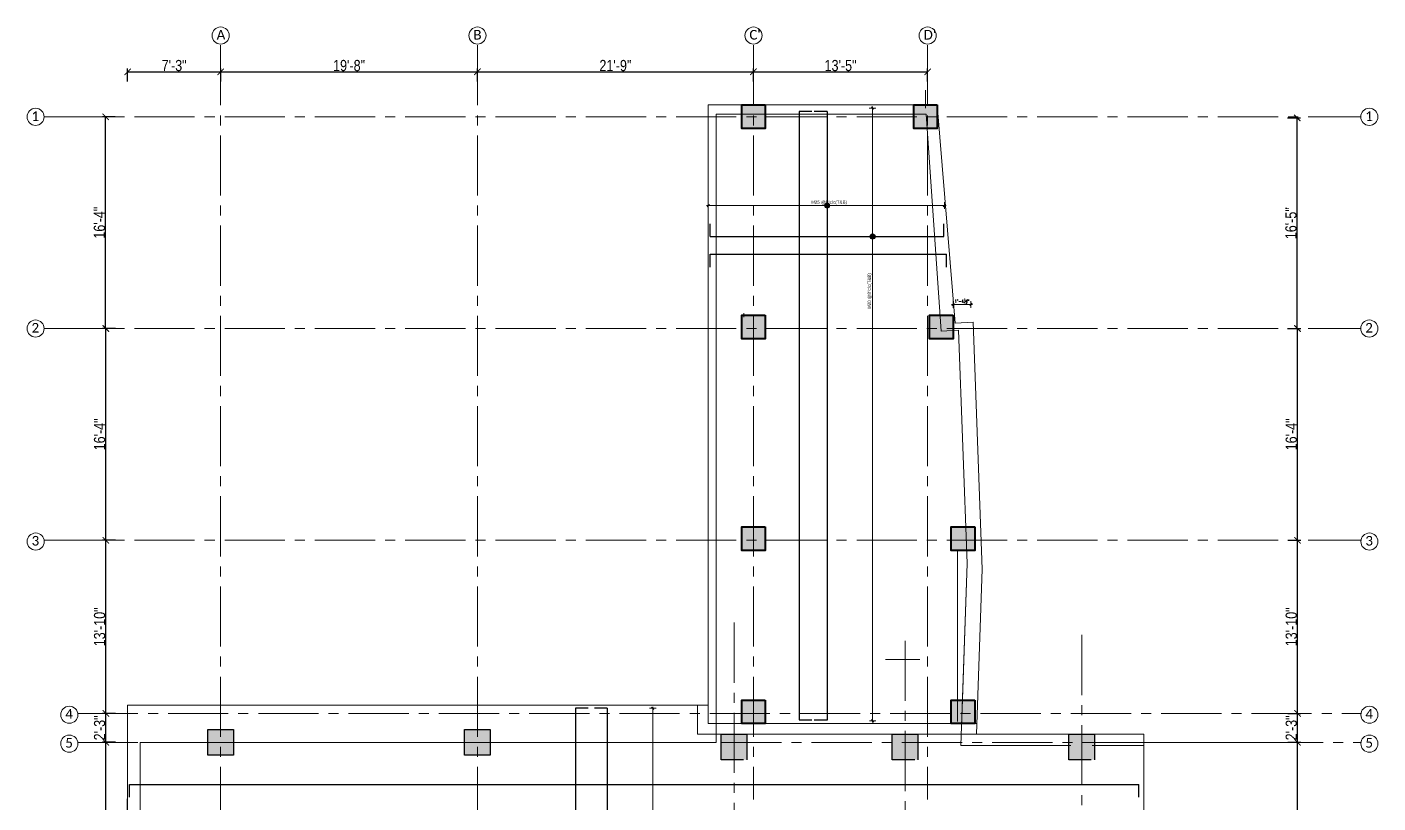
# Model space of a CAD drawing. Header units: inches. Extents: x 0 to 162649, y -36601 to -26324.
# Drawn here: x 138378 to 139641, y -30791 to -30065 of the extents above; entities that cross this region are included whole.
import ezdxf

# ---------------------------------------------------------------- set-up
doc = ezdxf.new("R2010")
doc.units = ezdxf.units.IN
doc.header["$MEASUREMENT"] = 0
doc.linetypes.add('CENTER2', pattern=[1.125, 0.75, -0.125, 0.125, -0.125])
doc.linetypes.add('DASHED', pattern=[0.75, 0.5, -0.25])
for name, color, linetype, lineweight in [('dimention', 1, 'Continuous', 13), ('hatch', 252, 'Continuous', 0), ('Line', 31, 'Continuous', 5), ('OL_AR_Center line', 253, 'CENTER2', 13), ('OL_AR_Hatch', 253, 'Continuous', 0), ('OL_AR_SYMBOL', 1, 'Continuous', 5), ('OL_AR_Text', 140, 'Continuous', 5), ('OL_AR_WALL', 255, 'Continuous', 40), ('Rein', 3, 'Continuous', 30)]:
    doc.layers.add(name, color=color, linetype=linetype, lineweight=lineweight)
doc.styles.add('1-16 Annotative Text', font='calibri.ttf', dxfattribs={"height": 0.0625})
doc.styles.add('Arial', font='arial.ttf', dxfattribs={"width": 0.8})
doc.styles.add('rmtext', font='romans.shx', dxfattribs={"width": 0.8})
doc.dimstyles.new('Copy of DIM 48', dxfattribs={"dimscale": 48, "dimtxt": 0.0625, "dimasz": 0.046875, "dimexe": 0.0625, "dimexo": 0.015625, "dimgap": 0.015625, "dimtad": 3, "dimdec": 1, "dimzin": 3, "dimdsep": 46, "dimlunit": 4, "dimtxsty": 'rmtext', "dimblk": 'OBLIQUE', "dimcen": 0.09375, "dimdle": 0.03125, "dimclrd": 1, "dimclre": 1, "dimclrt": 2, "dimadec": 0, "dimazin": 0, "dimtfac": 0.75, "dimtdec": 1, "dimtix": 1, "dimtmove": 0, "dimatfit": 3, "dimfxl": 0.0625, "dimfxlon": 1, "dimfrac": 1, "dimtolj": 1, "dimtzin": 0, "dimlwd": -1, "dimlwe": 5, "dimarcsym": 0})
doc.dimstyles.new('Dim_OLA', dxfattribs={"dimscale": 1.5, "dimtxt": 7, "dimasz": 4, "dimexe": 2, "dimexo": 0.5, "dimgap": 0.3, "dimtad": 1, "dimdec": 0, "dimzin": 0, "dimdsep": 46, "dimlunit": 3, "dimtxsty": 'Arial', "dimblk": 'ARCHTICK', "dimcen": 0.05, "dimadec": 0, "dimazin": 0, "dimtfac": 1, "dimtdec": 0, "dimtix": 1, "dimtmove": 2, "dimatfit": 3, "dimldrblk": 'DOT', "dimfxl": 6, "dimfxlon": 1, "dimtolj": 1, "dimtzin": 0, "dimarcsym": 0})

# ---------------------------------------------------------------- blocks, each defined once
blk = doc.blocks.new('_Oblique')
for p, q in [((-0.49, -0.49), (0.49, 0.49)), ((0, -1.37), (0, 1.38))]:
    blk.add_line(p, q)
blk = doc.blocks.new('*D935')
at = {"layer": 'Defpoints', "color": 0, "transparency": 16777216}
for p in [(139260.5, -30324.4), (139243.8, -30335.1), (139260.5, -30334.5)]:
    blk.add_point(p, dxfattribs=at)
at = {"layer": 'dimention', "color": 1, "transparency": 16777216}
blk.add_line((139242.3, -30324.4), (139262, -30324.4), dxfattribs=at)
at = {"layer": 'dimention', "color": 1, "lineweight": 5, "transparency": 16777216}
for p, q in [((139243.8, -30327.4), (139243.8, -30321.4)), ((139260.5, -30327.4), (139260.5, -30321.4))]:
    blk.add_line(p, q, dxfattribs=at)
at = {"layer": 'dimention', "color": 1, "transparency": 16777216, "xscale": 2.25, "yscale": 2.25, "zscale": 2.25, "rotation": 180}
blk.add_blockref('_Oblique', (139243.8, -30324.4), dxfattribs=at)
at = {"layer": 'dimention', "color": 1, "transparency": 16777216, "xscale": 2.25, "yscale": 2.25, "zscale": 2.25}
blk.add_blockref('_Oblique', (139260.5, -30324.4), dxfattribs=at)
at = {"layer": 'dimention', "color": 2, "transparency": 16777216, "insert": (139252.2, -30321.4), "char_height": 3, "attachment_point": 5, "style": 'rmtext'}
blk.add_mtext('\\A1;1\'-4{\\H0.750000x;\\S1#2;}"', dxfattribs=at)
blk = doc.blocks.new('*D937')
at = {"layer": 'Defpoints', "color": 0, "transparency": 16777216}
for p in [(138963.2, -30702.1), (138963.2, -30702.1), (138962, -31384.4)]:
    blk.add_point(p, dxfattribs=at)
at = {"layer": 'dimention', "color": 1, "lineweight": 5, "transparency": 16777216}
for p, q in [((138963.2, -30702.1), (138960.2, -30702.1)), ((138962.7, -31384.4), (138966.2, -31384.4))]:
    blk.add_line(p, q, dxfattribs=at)
at = {"layer": 'dimention', "color": 1, "transparency": 16777216}
blk.add_line((138963.2, -31385.9), (138963.2, -30700.6), dxfattribs=at)
at = {"layer": 'dimention', "color": 1, "transparency": 16777216, "xscale": 2.25, "yscale": 2.25, "zscale": 2.25}
for p, rotation in [((138963.2, -30702.1), 90), ((138963.2, -31384.4), 270)]:
    blk.add_blockref('_Oblique', p, dxfattribs=dict(at, rotation=rotation))
at = {"layer": 'dimention', "color": 2, "transparency": 16777216, "insert": (138960.5, -30853.1), "char_height": 3, "attachment_point": 5, "rotation": 90, "style": 'rmtext'}
blk.add_mtext('\\A1;{\\Fgothici|c0;M\\fArial|b0|i0|c0|p34;\\W1;25 @8"c/c(T&B)}', dxfattribs=at)
blk = doc.blocks.new('*D938')
at = {"layer": 'Defpoints', "color": 0, "transparency": 16777216}
for p in [(139235.8, -30221.4), (139015, -30231.9), (139235.8, -30231.9)]:
    blk.add_point(p, dxfattribs=at)
at = {"layer": 'dimention', "color": 1, "transparency": 16777216}
blk.add_line((139013.5, -30231.9), (139237.3, -30231.9), dxfattribs=at)
at = {"layer": 'dimention', "color": 1, "lineweight": 5, "transparency": 16777216}
for p, q in [((139015, -30231.9), (139015, -30228.9)), ((139235.8, -30228.9), (139235.8, -30234.9))]:
    blk.add_line(p, q, dxfattribs=at)
at = {"layer": 'dimention', "color": 1, "transparency": 16777216, "xscale": 2.25, "yscale": 2.25, "zscale": 2.25, "rotation": 180}
blk.add_blockref('_Oblique', (139015, -30231.9), dxfattribs=at)
at = {"layer": 'dimention', "color": 1, "transparency": 16777216, "xscale": 2.25, "yscale": 2.25, "zscale": 2.25}
blk.add_blockref('_Oblique', (139235.8, -30231.9), dxfattribs=at)
at = {"layer": 'dimention', "color": 2, "transparency": 16777216, "insert": (139128, -30229.2), "char_height": 3, "attachment_point": 5, "style": 'rmtext'}
blk.add_mtext('\\A1;{\\Fgothici|c0;M\\fArial|b0|i0|c0|p34;\\W1;25 @8"c/c(T&B)}', dxfattribs=at)
blk = doc.blocks.new('*D939')
at = {"layer": 'Defpoints', "color": 0, "transparency": 16777216}
for p in [(139168.7, -30140.7), (139168.7, -30140.7), (139168.7, -30713.8)]:
    blk.add_point(p, dxfattribs=at)
at = {"layer": 'dimention', "color": 1, "lineweight": 5, "transparency": 16777216}
for p, q in [((139168.7, -30140.7), (139165.7, -30140.7)), ((139168.7, -30713.8), (139165.7, -30713.8))]:
    blk.add_line(p, q, dxfattribs=at)
at = {"layer": 'dimention', "color": 1, "transparency": 16777216}
blk.add_line((139168.7, -30715.3), (139168.7, -30139.2), dxfattribs=at)
at = {"layer": 'dimention', "color": 1, "transparency": 16777216, "xscale": 2.25, "yscale": 2.25, "zscale": 2.25}
for p, rotation in [((139168.7, -30140.7), 90), ((139168.7, -30713.8), 270)]:
    blk.add_blockref('_Oblique', p, dxfattribs=dict(at, rotation=rotation))
at = {"layer": 'dimention', "color": 2, "transparency": 16777216, "insert": (139166, -30311.8), "char_height": 3, "attachment_point": 5, "rotation": 90, "style": 'rmtext'}
blk.add_mtext('\\A1;{\\Fgothici|c0;M\\fArial|b0|i0|c0|p34;\\W1;20 @8"c/c(T&B)}', dxfattribs=at)
blk = doc.blocks.new('_ArchTick')
at = {"color": 0, "linetype": 'ByBlock', "const_width": 0.15}
blk.add_lwpolyline([(-0.5, -0.5), (0.5, 0.5)], dxfattribs=at)
blk = doc.blocks.new('*D948')
at = {"layer": 'Defpoints', "color": 0, "transparency": 16777216}
for p in [(138559.4, -30106.8), (138472.4, -30699.2), (138559.4, -30721.9)]:
    blk.add_point(p, dxfattribs=at)
at = {"layer": 'OL_AR_Text', "color": 0, "lineweight": -2, "transparency": 16777216}
for p, q in [((138472.4, -30115.8), (138472.4, -30103.8)), ((138472.4, -30106.8), (138559.4, -30106.8)), ((138559.4, -30115.8), (138559.4, -30103.8))]:
    blk.add_line(p, q, dxfattribs=at)
at = {"layer": 'OL_AR_Text', "color": 0, "lineweight": -2, "transparency": 16777216, "xscale": 6, "yscale": 6, "zscale": 6, "rotation": 180}
blk.add_blockref('_ArchTick', (138472.4, -30106.8), dxfattribs=at)
at = {"layer": 'OL_AR_Text', "color": 0, "lineweight": -2, "transparency": 16777216, "xscale": 6, "yscale": 6, "zscale": 6}
blk.add_blockref('_ArchTick', (138559.4, -30106.8), dxfattribs=at)
at = {"layer": 'OL_AR_Text', "color": 0, "transparency": 16777216, "insert": (138515.9, -30101), "char_height": 10.5, "attachment_point": 5, "style": 'Arial'}
blk.add_mtext('\\A1;7\'-3"', dxfattribs=at)
blk = doc.blocks.new('_Dot')
at = {"color": 0, "linetype": 'ByBlock', "lineweight": -2}
blk.add_line((-0.5, 0), (-1, 0), dxfattribs=at)
at = {"color": 0, "linetype": 'ByBlock', "const_width": 0.5}
blk.add_lwpolyline([(-0.25, 0, 1), (0.25, 0, 1)], format="xyb", close=True, dxfattribs=at)
blk = doc.blocks.new('*D949')
at = {"layer": 'Defpoints', "color": 0, "transparency": 16777216}
for p in [(138799.4, -30106.8), (138559.4, -30721.9), (138799.4, -30723.9)]:
    blk.add_point(p, dxfattribs=at)
at = {"layer": 'OL_AR_Text', "color": 0, "lineweight": -2, "transparency": 16777216}
for p, q in [((138559.4, -30115.8), (138559.4, -30103.8)), ((138559.4, -30106.8), (138799.4, -30106.8)), ((138799.4, -30115.8), (138799.4, -30103.8))]:
    blk.add_line(p, q, dxfattribs=at)
at = {"layer": 'OL_AR_Text', "color": 0, "lineweight": -2, "transparency": 16777216, "xscale": 6, "yscale": 6, "zscale": 6, "rotation": 180}
blk.add_blockref('_ArchTick', (138559.4, -30106.8), dxfattribs=at)
at = {"layer": 'OL_AR_Text', "color": 0, "lineweight": -2, "transparency": 16777216, "xscale": 6, "yscale": 6, "zscale": 6}
blk.add_blockref('_ArchTick', (138799.4, -30106.8), dxfattribs=at)
at = {"layer": 'OL_AR_Text', "color": 0, "transparency": 16777216, "insert": (138679.4, -30101), "char_height": 10.5, "attachment_point": 5, "style": 'Arial'}
blk.add_mtext('\\A1;19\'-8"', dxfattribs=at)
blk = doc.blocks.new('*D955')
at = {"layer": 'Defpoints', "color": 0, "transparency": 16777216}
for p in [(138452.1, -30733.9), (138472.3, -30733.9), (138472.1, -30894.9)]:
    blk.add_point(p, dxfattribs=at)
at = {"layer": 'OL_AR_Text', "color": 0, "lineweight": -2, "transparency": 16777216}
for p, q in [((138461.1, -30733.9), (138449.1, -30733.9)), ((138452.1, -30894.9), (138452.1, -30733.9)), ((138461.1, -30894.9), (138449.1, -30894.9))]:
    blk.add_line(p, q, dxfattribs=at)
at = {"layer": 'OL_AR_Text', "color": 0, "lineweight": -2, "transparency": 16777216, "xscale": 6, "yscale": 6, "zscale": 6}
for p, rotation in [((138452.1, -30733.9), 90), ((138452.1, -30894.9), 270)]:
    blk.add_blockref('_ArchTick', p, dxfattribs=dict(at, rotation=rotation))
at = {"layer": 'OL_AR_Text', "color": 0, "transparency": 16777216, "insert": (138446.3, -30814.4), "char_height": 10.5, "attachment_point": 5, "rotation": 90, "style": 'Arial'}
blk.add_mtext('\\A1;13\'-1"', dxfattribs=at)
blk = doc.blocks.new('*D956')
at = {"layer": 'Defpoints', "color": 0, "transparency": 16777216}
for p in [(138452.1, -30706.9), (138472.4, -30706.9), (138547.4, -30733.9)]:
    blk.add_point(p, dxfattribs=at)
at = {"layer": 'OL_AR_Text', "color": 0, "lineweight": -2, "transparency": 16777216}
for p, q in [((138461.1, -30706.9), (138449.1, -30706.9)), ((138452.1, -30733.9), (138452.1, -30706.9)), ((138461.1, -30733.9), (138449.1, -30733.9))]:
    blk.add_line(p, q, dxfattribs=at)
at = {"layer": 'OL_AR_Text', "color": 0, "lineweight": -2, "transparency": 16777216, "xscale": 6, "yscale": 6, "zscale": 6}
for p, rotation in [((138452.1, -30706.9), 90), ((138452.1, -30733.9), 270)]:
    blk.add_blockref('_ArchTick', p, dxfattribs=dict(at, rotation=rotation))
at = {"layer": 'OL_AR_Text', "color": 0, "transparency": 16777216, "insert": (138446.3, -30720.4), "char_height": 10.5, "attachment_point": 5, "rotation": 90, "style": 'Arial'}
blk.add_mtext('\\A1;2\'-3"', dxfattribs=at)
blk = doc.blocks.new('*D957')
at = {"layer": 'Defpoints', "color": 0, "transparency": 16777216}
for p in [(138452.1, -30544.9), (139046.3, -30544.9), (138472.4, -30706.9)]:
    blk.add_point(p, dxfattribs=at)
at = {"layer": 'OL_AR_Text', "color": 0, "lineweight": -2, "transparency": 16777216}
for p, q in [((138461.1, -30544.9), (138449.1, -30544.9)), ((138452.1, -30706.9), (138452.1, -30544.9)), ((138461.1, -30706.9), (138449.1, -30706.9))]:
    blk.add_line(p, q, dxfattribs=at)
at = {"layer": 'OL_AR_Text', "color": 0, "lineweight": -2, "transparency": 16777216, "xscale": 6, "yscale": 6, "zscale": 6}
for p, rotation in [((138452.1, -30544.9), 90), ((138452.1, -30706.9), 270)]:
    blk.add_blockref('_ArchTick', p, dxfattribs=dict(at, rotation=rotation))
at = {"layer": 'OL_AR_Text', "color": 0, "transparency": 16777216, "insert": (138446.3, -30625.9), "char_height": 10.5, "attachment_point": 5, "rotation": 90, "style": 'Arial'}
blk.add_mtext('\\A1;13\'-10"', dxfattribs=at)
blk = doc.blocks.new('*D958')
at = {"layer": 'Defpoints', "color": 0, "transparency": 16777216}
for p in [(138452.1, -30346.9), (139046.1, -30346.9), (139046.3, -30544.9)]:
    blk.add_point(p, dxfattribs=at)
at = {"layer": 'OL_AR_Text', "color": 0, "lineweight": -2, "transparency": 16777216}
for p, q in [((138461.1, -30346.9), (138449.1, -30346.9)), ((138452.1, -30544.9), (138452.1, -30346.9)), ((138461.1, -30544.9), (138449.1, -30544.9))]:
    blk.add_line(p, q, dxfattribs=at)
at = {"layer": 'OL_AR_Text', "color": 0, "lineweight": -2, "transparency": 16777216, "xscale": 6, "yscale": 6, "zscale": 6}
for p, rotation in [((138452.1, -30346.9), 90), ((138452.1, -30544.9), 270)]:
    blk.add_blockref('_ArchTick', p, dxfattribs=dict(at, rotation=rotation))
at = {"layer": 'OL_AR_Text', "color": 0, "transparency": 16777216, "insert": (138446.3, -30445.9), "char_height": 10.5, "attachment_point": 5, "rotation": 90, "style": 'Arial'}
blk.add_mtext('\\A1;16\'-4"', dxfattribs=at)
blk = doc.blocks.new('*D940')
at = {"layer": 'Defpoints', "color": 0, "transparency": 16777216}
for p in [(138451.9, -30148.9), (139046.1, -30148.9), (139046.1, -30346.9)]:
    blk.add_point(p, dxfattribs=at)
at = {"layer": 'OL_AR_Text', "color": 0, "lineweight": -2, "transparency": 16777216}
for p, q in [((138460.9, -30148.9), (138448.9, -30148.9)), ((138451.9, -30346.9), (138451.9, -30148.9)), ((138460.9, -30346.9), (138448.9, -30346.9))]:
    blk.add_line(p, q, dxfattribs=at)
at = {"layer": 'OL_AR_Text', "color": 0, "lineweight": -2, "transparency": 16777216, "xscale": 6, "yscale": 6, "zscale": 6}
for p, rotation in [((138451.9, -30148.9), 90), ((138451.9, -30346.9), 270)]:
    blk.add_blockref('_ArchTick', p, dxfattribs=dict(at, rotation=rotation))
at = {"layer": 'OL_AR_Text', "color": 0, "transparency": 16777216, "insert": (138446.1, -30247.9), "char_height": 10.5, "attachment_point": 5, "rotation": 90, "style": 'Arial'}
blk.add_mtext('\\A1;16\'-4"', dxfattribs=at)
blk = doc.blocks.new('*D961')
at = {"layer": 'Defpoints', "color": 0, "transparency": 16777216}
for p in [(139266.4, -30706.9), (139565.8, -30706.9), (139374, -30733.9)]:
    blk.add_point(p, dxfattribs=at)
at = {"layer": 'OL_AR_Text', "color": 0, "lineweight": -2, "transparency": 16777216}
for p, q in [((139556.8, -30706.9), (139568.8, -30706.9)), ((139565.8, -30733.9), (139565.8, -30706.9)), ((139556.8, -30733.9), (139568.8, -30733.9))]:
    blk.add_line(p, q, dxfattribs=at)
at = {"layer": 'OL_AR_Text', "color": 0, "lineweight": -2, "transparency": 16777216, "xscale": 6, "yscale": 6, "zscale": 6}
for p, rotation in [((139565.8, -30706.9), 90), ((139565.8, -30733.9), 270)]:
    blk.add_blockref('_ArchTick', p, dxfattribs=dict(at, rotation=rotation))
at = {"layer": 'OL_AR_Text', "color": 0, "transparency": 16777216, "insert": (139560, -30720.4), "char_height": 10.5, "width": 22.473, "attachment_point": 5, "rotation": 90, "style": 'Arial'}
blk.add_mtext('\\A1;2\'-3"', dxfattribs=at)
blk = doc.blocks.new('*D962')
at = {"layer": 'Defpoints', "color": 0, "transparency": 16777216}
for p in [(139264.1, -30544.9), (139565.8, -30544.9), (139266.4, -30706.9)]:
    blk.add_point(p, dxfattribs=at)
at = {"layer": 'OL_AR_Text', "color": 0, "lineweight": -2, "transparency": 16777216}
for p, q in [((139556.8, -30544.9), (139568.8, -30544.9)), ((139565.8, -30706.9), (139565.8, -30544.9)), ((139556.8, -30706.9), (139568.8, -30706.9))]:
    blk.add_line(p, q, dxfattribs=at)
at = {"layer": 'OL_AR_Text', "color": 0, "lineweight": -2, "transparency": 16777216, "xscale": 6, "yscale": 6, "zscale": 6}
for p, rotation in [((139565.8, -30544.9), 90), ((139565.8, -30706.9), 270)]:
    blk.add_blockref('_ArchTick', p, dxfattribs=dict(at, rotation=rotation))
at = {"layer": 'OL_AR_Text', "color": 0, "transparency": 16777216, "insert": (139560, -30625.9), "char_height": 10.5, "attachment_point": 5, "rotation": 90, "style": 'Arial'}
blk.add_mtext('\\A1;13\'-10"', dxfattribs=at)
blk = doc.blocks.new('*D963')
at = {"layer": 'Defpoints', "color": 0, "transparency": 16777216}
for p in [(139243.6, -30346.9), (139565.8, -30346.9), (139264.1, -30544.9)]:
    blk.add_point(p, dxfattribs=at)
at = {"layer": 'OL_AR_Text', "color": 0, "lineweight": -2, "transparency": 16777216}
for p, q in [((139556.8, -30346.9), (139568.8, -30346.9)), ((139565.8, -30544.9), (139565.8, -30346.9)), ((139556.8, -30544.9), (139568.8, -30544.9))]:
    blk.add_line(p, q, dxfattribs=at)
at = {"layer": 'OL_AR_Text', "color": 0, "lineweight": -2, "transparency": 16777216, "xscale": 6, "yscale": 6, "zscale": 6}
for p, rotation in [((139565.8, -30346.9), 90), ((139565.8, -30544.9), 270)]:
    blk.add_blockref('_ArchTick', p, dxfattribs=dict(at, rotation=rotation))
at = {"layer": 'OL_AR_Text', "color": 0, "transparency": 16777216, "insert": (139560, -30445.9), "char_height": 10.5, "attachment_point": 5, "rotation": 90, "style": 'Arial'}
blk.add_mtext('\\A1;16\'-4"', dxfattribs=at)
blk = doc.blocks.new('*D941')
at = {"layer": 'Defpoints', "color": 0, "transparency": 16777216}
for p in [(139230, -30149.9), (139565.5, -30149.9), (139243.6, -30346.9)]:
    blk.add_point(p, dxfattribs=at)
at = {"layer": 'OL_AR_Text', "color": 0, "lineweight": -2, "transparency": 16777216}
for p, q in [((139556.5, -30149.9), (139568.5, -30149.9)), ((139565.5, -30346.9), (139565.5, -30149.9)), ((139556.5, -30346.9), (139568.5, -30346.9))]:
    blk.add_line(p, q, dxfattribs=at)
at = {"layer": 'OL_AR_Text', "color": 0, "lineweight": -2, "transparency": 16777216, "xscale": 6, "yscale": 6, "zscale": 6}
for p, rotation in [((139565.5, -30149.9), 90), ((139565.5, -30346.9), 270)]:
    blk.add_blockref('_ArchTick', p, dxfattribs=dict(at, rotation=rotation))
at = {"layer": 'OL_AR_Text', "color": 0, "transparency": 16777216, "insert": (139559.7, -30248.4), "char_height": 10.5, "attachment_point": 5, "rotation": 90, "style": 'Arial'}
blk.add_mtext('\\A1;16\'-5"', dxfattribs=at)
blk = doc.blocks.new('*D1317')
at = {"layer": 'Defpoints', "color": 0, "transparency": 16777216}
for p in [(139057.3, -30106.8), (139057.3, -30137.7), (138799.4, -30723.9)]:
    blk.add_point(p, dxfattribs=at)
at = {"layer": 'OL_AR_Text', "color": 0, "lineweight": -2, "transparency": 16777216}
for p, q in [((138799.4, -30115.8), (138799.4, -30103.8)), ((138799.4, -30106.8), (139057.3, -30106.8)), ((139057.3, -30115.8), (139057.3, -30103.8))]:
    blk.add_line(p, q, dxfattribs=at)
at = {"layer": 'OL_AR_Text', "color": 0, "lineweight": -2, "transparency": 16777216, "xscale": 6, "yscale": 6, "zscale": 6, "rotation": 180}
blk.add_blockref('_ArchTick', (138799.4, -30106.8), dxfattribs=at)
at = {"layer": 'OL_AR_Text', "color": 0, "lineweight": -2, "transparency": 16777216, "xscale": 6, "yscale": 6, "zscale": 6}
blk.add_blockref('_ArchTick', (139057.3, -30106.8), dxfattribs=at)
at = {"layer": 'OL_AR_Text', "color": 0, "transparency": 16777216, "insert": (138928.3, -30101), "char_height": 10.5, "attachment_point": 5, "style": 'Arial'}
blk.add_mtext('\\A1;21\'-9"', dxfattribs=at)
blk = doc.blocks.new('*D1318')
at = {"layer": 'Defpoints', "color": 0, "transparency": 16777216}
for p in [(139220.1, -30106.8), (139057.3, -30137.7), (139220.1, -30137.7)]:
    blk.add_point(p, dxfattribs=at)
at = {"layer": 'OL_AR_Text', "color": 0, "lineweight": -2, "transparency": 16777216}
for p, q in [((139057.3, -30115.8), (139057.3, -30103.8)), ((139057.3, -30106.8), (139220.1, -30106.8)), ((139220.1, -30115.8), (139220.1, -30103.8))]:
    blk.add_line(p, q, dxfattribs=at)
at = {"layer": 'OL_AR_Text', "color": 0, "lineweight": -2, "transparency": 16777216, "xscale": 6, "yscale": 6, "zscale": 6, "rotation": 180}
blk.add_blockref('_ArchTick', (139057.3, -30106.8), dxfattribs=at)
at = {"layer": 'OL_AR_Text', "color": 0, "lineweight": -2, "transparency": 16777216, "xscale": 6, "yscale": 6, "zscale": 6}
blk.add_blockref('_ArchTick', (139220.1, -30106.8), dxfattribs=at)
at = {"layer": 'OL_AR_Text', "color": 0, "transparency": 16777216, "insert": (139138.7, -30101), "char_height": 10.5, "attachment_point": 5, "style": 'Arial'}
blk.add_mtext('\\A1;13\'-5"', dxfattribs=at)
blk = doc.blocks.new('*D1320')
at = {"layer": 'Defpoints', "color": 0, "transparency": 16777216}
for p in [(139376, -30733.9), (139565.8, -30733.9), (139374, -30894.9)]:
    blk.add_point(p, dxfattribs=at)
at = {"layer": 'OL_AR_Text', "color": 0, "lineweight": -2, "transparency": 16777216}
for p, q in [((139556.8, -30733.9), (139568.8, -30733.9)), ((139565.8, -30894.9), (139565.8, -30733.9)), ((139556.8, -30894.9), (139568.8, -30894.9))]:
    blk.add_line(p, q, dxfattribs=at)
at = {"layer": 'OL_AR_Text', "color": 0, "lineweight": -2, "transparency": 16777216, "xscale": 6, "yscale": 6, "zscale": 6}
for p, rotation in [((139565.8, -30733.9), 90), ((139565.8, -30894.9), 270)]:
    blk.add_blockref('_ArchTick', p, dxfattribs=dict(at, rotation=rotation))
at = {"layer": 'OL_AR_Text', "color": 0, "transparency": 16777216, "insert": (139560, -30814.4), "char_height": 10.5, "attachment_point": 5, "rotation": 90, "style": 'Arial'}
blk.add_mtext('\\A1;13\'-3"', dxfattribs=at)

msp = doc.modelspace()

# ---------------------------------------------------------------- hatches: boundary and pattern name
at = {"layer": 'dimention'}
h = msp.add_hatch(color=256, dxfattribs=at)
h.dxf.hatch_style = 1
h.paths.add_polyline_path([(139126.19, -30229.48, 0.4142136), (139123.78, -30231.89, 0.4142136), (139126.19, -30234.31)])
h.paths.add_polyline_path([(139128.61, -30231.89, 0.4142136), (139126.19, -30229.48), (139126.19, -30234.31, 0.4142136)])
h = msp.add_hatch(color=256, dxfattribs=at)
h.dxf.hatch_style = 1
h.paths.add_polyline_path([(139168.69, -30258.49, 0.4142136), (139166.28, -30260.9, 0.4142136), (139168.69, -30263.32)])
h.paths.add_polyline_path([(139171.11, -30260.9, 0.4142136), (139168.69, -30258.49), (139168.69, -30263.32, 0.4142136)])
at = {"layer": 'hatch'}
h = msp.add_hatch(color=256, dxfattribs=at)
h.dxf.hatch_style = 1
h.paths.add_polyline_path([(138571.36, -30721.92), (138571.36, -30745.92), (138547.36, -30745.92), (138547.36, -30721.92)])
h = msp.add_hatch(color=256, dxfattribs=at)
h.dxf.hatch_style = 1
h.paths.add_polyline_path([(138811.36, -30721.92), (138811.36, -30745.92), (138787.36, -30745.92), (138787.36, -30721.92)])
h = msp.add_hatch(color=256, dxfattribs=at)
h.dxf.hatch_style = 1
h.paths.add_polyline_path([(139051.14, -30726.23), (139051.14, -30750.23), (139027.14, -30750.23), (139027.14, -30726.23)])
h = msp.add_hatch(color=256, dxfattribs=at)
h.dxf.hatch_style = 1
h.paths.add_polyline_path([(139211.01, -30726.23), (139211.01, -30750.23), (139187.01, -30750.23), (139187.01, -30726.23)])
h = msp.add_hatch(color=256, dxfattribs=at)
h.dxf.hatch_style = 1
h.paths.add_polyline_path([(139375.99, -30726.23), (139375.99, -30750.23), (139351.99, -30750.23), (139351.99, -30726.23)])
at = {"layer": 'OL_AR_Text'}
h = msp.add_hatch(color=256, dxfattribs=at)
h.dxf.hatch_style = 1
h.paths.add_polyline_path([(139068.05, -30137.73), (139068.05, -30159.73), (139046.05, -30159.73), (139046.05, -30137.73)])
h = msp.add_hatch(color=256, dxfattribs=at)
h.dxf.hatch_style = 1
h.paths.add_polyline_path([(139228.86, -30137.73), (139228.86, -30159.73), (139206.86, -30159.73), (139206.86, -30137.73)])
h = msp.add_hatch(color=256, dxfattribs=at)
h.dxf.hatch_style = 1
h.paths.add_polyline_path([(139068.31, -30334.42), (139068.31, -30356.42), (139046.31, -30356.42), (139046.31, -30334.42)])
h = msp.add_hatch(color=256, dxfattribs=at)
h.dxf.hatch_style = 1
h.paths.add_polyline_path([(139243.84, -30334.42), (139243.84, -30356.42), (139221.84, -30356.42), (139221.84, -30334.42)])
h = msp.add_hatch(color=256, dxfattribs=at)
h.dxf.hatch_style = 1
h.paths.add_polyline_path([(139243.84, -30334.42), (139243.84, -30356.42), (139221.84, -30356.42), (139221.84, -30334.42)])
h = msp.add_hatch(color=256, dxfattribs=at)
h.dxf.hatch_style = 1
h.paths.add_polyline_path([(139068.31, -30532.42), (139068.31, -30554.42), (139046.31, -30554.42), (139046.31, -30532.42)])
h = msp.add_hatch(color=256, dxfattribs=at)
h.dxf.hatch_style = 1
h.paths.add_polyline_path([(139264.08, -30532.42), (139264.08, -30554.42), (139242.08, -30554.42), (139242.08, -30532.42)])
h = msp.add_hatch(color=256, dxfattribs=at)
h.dxf.hatch_style = 1
h.paths.add_polyline_path([(139068.31, -30694.42), (139068.31, -30716.42), (139046.31, -30716.42), (139046.31, -30694.42)])
h = msp.add_hatch(color=256, dxfattribs=at)
h.dxf.hatch_style = 1
h.paths.add_polyline_path([(139264.08, -30694.42), (139264.08, -30716.42), (139242.08, -30716.42), (139242.08, -30694.42)])

# ---------------------------------------------------------------- linework, layer by layer
for points in [[(138571.36, -30721.92), (138571.36, -30745.92), (138547.36, -30745.92), (138547.36, -30721.92), (138571.36, -30721.92)], [(138811.36, -30721.92), (138811.36, -30745.92), (138787.36, -30745.92), (138787.36, -30721.92), (138811.36, -30721.92)], [(139048.14, -30750.23), (139027.14, -30750.23), (139027.14, -30726.23), (139051.14, -30726.23)], [(139051.14, -30726.23), (139051.14, -30750.23)], [(139208.01, -30750.23), (139187.01, -30750.23), (139187.01, -30726.23), (139211.01, -30726.23)], [(139211.01, -30726.23), (139211.01, -30750.23)], [(139372.99, -30750.23), (139351.99, -30750.23), (139351.99, -30726.23), (139375.99, -30726.23)], [(139375.99, -30726.23), (139375.99, -30750.23)]]:
    msp.add_lwpolyline(points)
at = {"layer": 'dimention'}
for p, q in [((139005.05, -30726.23), (139005.05, -30699.24)), ((139015.05, -30716.42), (139015.05, -30699.24)), ((139266.25, -30716.42), (139015.05, -30716.42)), ((139027.28, -30726.23), (139005.05, -30726.23)), ((139027.14, -30726.23), (139265.76, -30726.23))]:
    msp.add_line(p, q, dxfattribs=at)
for centre, radius in [((138559.36, -30072.89), 8), ((138799.36, -30072.89), 8), ((139057.31, -30072.89), 8), ((139220.12, -30072.89), 8), ((138386.41, -30148.92), 8), ((139632.88, -30148.92), 8), ((139126.19, -30231.89), 2.41), ((139168.69, -30260.9), 2.41), ((138386.41, -30346.92), 8), ((139632.88, -30346.92), 8), ((138386.5, -30546.13), 8), ((139632.97, -30546.13), 8), ((138417.95, -30708.13), 8), ((139632.97, -30708.13), 8), ((138417.95, -30735.13), 8), ((139632.97, -30735.13), 8)]:
    msp.add_circle(centre, radius, dxfattribs=at)
at = {"layer": 'hatch'}
msp.add_line((139218.12, -30140.92), (139218.12, -30123.9), dxfattribs=at)
at = {"layer": 'Line'}
msp.add_lwpolyline([(139129.04, -31382.98), (138471.18, -31398.39), (138472.4, -30699.24), (139015.05, -30699.24), (139015.05, -30137.73), (139229.11, -30137.73), (139245.83, -30341.96), (139262.5, -30340.92), (139271.06, -30571.92), (139265.76, -30726.23), (139422.05, -30726.23), (139422.06, -31101.73), (139139.01, -31100.13), (139129.04, -31382.98)], close=True, dxfattribs=at)
at = {"layer": 'OL_AR_Center line', "ltscale": 75}
for p, q in [((138559.36, -30081.89), (138559.36, -31460.76)), ((138799.36, -30081.89), (138799.36, -31460.42)), ((139057.31, -30081.89), (139057.31, -30787.4)), ((139220.12, -30081.89), (139220.12, -30787.4)), ((138394.41, -30148.92), (139624.88, -30148.92)), ((138394.41, -30346.92), (139624.88, -30346.92)), ((138394.41, -30544.92), (139624.88, -30544.92)), ((139039.36, -30621.9), (139039.36, -31460.76)), ((139199.15, -30638.9), (139199.15, -31460.76)), ((139364.07, -30633.4), (139364.07, -31460.76)), ((138425.85, -30706.92), (139624.88, -30706.92)), ((138425.85, -30733.92), (139022.31, -30733.92)), ((139027.28, -30733.92), (139624.88, -30733.92))]:
    msp.add_line(p, q, dxfattribs=at)
at = {"layer": 'OL_AR_Hatch'}
for p, q in [((139180.66, -30656.42), (139212.66, -30656.42)), ((139373.99, -30733.92), (139547.65, -30733.92))]:
    msp.add_line(p, q, dxfattribs=at)
for points in [[(139544.65, -30894.86), (139541.01, -31101.86), (139375.99, -31101.67), (139139.01, -31100.13), (139129.04, -31382.98), (138471.19, -31397.07), (138471.56, -31184.95), (138472.4, -30699.24), (139015.05, -30699.24), (139015.05, -30137.73), (139229.11, -30137.73), (139245.83, -30341.96), (139262.5, -30340.92), (139271.06, -30571.92), (139265.76, -30726.23), (139422.05, -30726.23), (139422.05, -30904.86), (139422.06, -31101.73)], [(139022.31, -30733.92), (139022.31, -30146.42), (139218.68, -30146.42), (139232.69, -30349.36), (139248.98, -30348.35), (139257.06, -30566.62), (139251.77, -30720.51)], [(139068.31, -30146.42), (139218.68, -30146.42), (139232.69, -30349.36), (139248.98, -30348.35), (139257.06, -30566.62), (139251.21, -30736.92), (139353.99, -30736.92)], [(138484.3, -31189.42), (138484.3, -31189.42), (138484.29, -30734.21), (139022.31, -30733.92)], [(139373.99, -30736.92), (139422.05, -30736.92), (139422.06, -31101.73)]]:
    msp.add_lwpolyline(points, dxfattribs=at)
at = {"layer": 'OL_AR_SYMBOL', "linetype": 'DASHED'}
msp.add_lwpolyline([(139248.08, -30554.42), (139248.08, -30554.42), (139248.08, -30714.42)], dxfattribs=at)
at = {"layer": 'OL_AR_Text'}
msp.add_line((139048.31, -30332.42), (139048.31, -30336.42), dxfattribs=at)
at = {"layer": 'OL_AR_WALL'}
for points in [[(139068.31, -30137.73), (139068.31, -30159.73), (139046.31, -30159.73), (139046.31, -30137.73), (139068.31, -30137.73)], [(139068.31, -30137.73), (139068.31, -30159.73), (139046.31, -30159.73), (139046.31, -30137.73), (139068.31, -30137.73)], [(139229.11, -30137.73), (139229.11, -30159.73), (139207.11, -30159.73), (139207.11, -30137.73), (139229.11, -30137.73)], [(139229.11, -30137.73), (139229.11, -30159.73), (139207.11, -30159.73), (139207.11, -30137.73), (139229.11, -30137.73)], [(139068.31, -30334.42), (139068.31, -30356.42), (139046.31, -30356.42), (139046.31, -30334.42), (139068.31, -30334.42)], [(139068.31, -30334.42), (139068.31, -30356.42), (139046.31, -30356.42), (139046.31, -30334.42), (139068.31, -30334.42)], [(139243.84, -30334.42), (139243.84, -30356.42), (139221.84, -30356.42), (139221.84, -30334.42), (139243.84, -30334.42)], [(139243.84, -30334.42), (139243.84, -30356.42), (139221.84, -30356.42), (139221.84, -30334.42), (139243.84, -30334.42)], [(139243.84, -30334.42), (139243.84, -30356.42), (139221.84, -30356.42), (139221.84, -30334.42), (139243.84, -30334.42)], [(139243.84, -30334.42), (139243.84, -30356.42), (139221.84, -30356.42), (139221.84, -30334.42), (139243.84, -30334.42)], [(139068.31, -30532.42), (139068.31, -30554.42), (139046.31, -30554.42), (139046.31, -30532.42), (139068.31, -30532.42)], [(139068.31, -30532.42), (139068.31, -30554.42), (139046.31, -30554.42), (139046.31, -30532.42), (139068.31, -30532.42)], [(139264.08, -30532.42), (139264.08, -30554.42), (139242.08, -30554.42), (139242.08, -30532.42), (139264.08, -30532.42)], [(139264.08, -30532.42), (139264.08, -30554.42), (139242.08, -30554.42), (139242.08, -30532.42), (139264.08, -30532.42)], [(139068.31, -30694.42), (139068.31, -30716.42), (139046.31, -30716.42), (139046.31, -30694.42), (139068.31, -30694.42)], [(139068.31, -30694.42), (139068.31, -30716.42), (139046.31, -30716.42), (139046.31, -30694.42), (139068.31, -30694.42)], [(139264.08, -30694.42), (139264.08, -30716.42), (139242.08, -30716.42), (139242.08, -30694.42), (139264.08, -30694.42)], [(139264.08, -30694.42), (139264.08, -30716.42), (139242.08, -30716.42), (139242.08, -30694.42), (139264.08, -30694.42)]]:
    msp.add_lwpolyline(points, dxfattribs=at)
at = {"layer": 'Rein', "linetype": 'DASHED'}
for p, q in [((139099.92, -30143.9), (139099.92, -30713.31)), ((139016.99, -30277.47), (139237.76, -30277.47)), ((138890.94, -30702.08), (138890.94, -31383.4)), ((138474.19, -30773.24), (139417.47, -30773.24))]:
    msp.add_line(p, q, dxfattribs=at)
at = {"layer": 'Rein'}
for p, q in [((139111.92, -30143.9), (139099.92, -30143.9)), ((139126.19, -30143.9), (139114.19, -30143.9)), ((139126.19, -30143.9), (139126.19, -30713.31)), ((139016.99, -30260.9), (139016.99, -30248.9)), ((139235.19, -30260.9), (139235.19, -30248.9)), ((139016.99, -30260.9), (139235.19, -30260.9)), ((139016.99, -30289.47), (139016.99, -30277.47)), ((139237.76, -30289.47), (139237.76, -30277.47)), ((138902.94, -30702.08), (138890.94, -30702.08)), ((138920.69, -30702.08), (138908.69, -30702.08)), ((138920.69, -30702.08), (138920.69, -31383.4)), ((139111.92, -30713.31), (139099.92, -30713.31)), ((139126.19, -30713.31), (139114.19, -30713.31)), ((138474.19, -30785.24), (138474.19, -30773.24)), ((139417.47, -30785.24), (139417.47, -30773.24))]:
    msp.add_line(p, q, dxfattribs=at)

# ---------------------------------------------------------------- texts
at = {"layer": 'dimention', "style": '1-16 Annotative Text'}
for s, p in [('A', (138555.64, -30076.71)), ('B', (138795.64, -30076.71)), ("C'", (139053.59, -30076.71)), ("D'", (139216.4, -30076.71)), ('1', (138382.69, -30152.74)), ('1', (139629.16, -30152.74)), ('2', (138382.69, -30350.74)), ('2', (139629.16, -30350.74)), ('3', (138382.78, -30549.94)), ('3', (139629.25, -30549.94)), ('4', (138414.22, -30711.94)), ('4', (139629.25, -30711.94)), ('5', (138414.22, -30738.94)), ('5', (139629.25, -30738.94))]:
    msp.add_text(s, height=9, rotation=1, dxfattribs=at).set_placement(p)

# ---------------------------------------------------------------- dimensions: what is measured, and where the dimension line sits
at = {"layer": 'dimention'}
for base, p1, p2, text, picture, middle in [((139168.69, -30140.71), (139168.69, -30713.81), (139168.73, -30140.71), '{\\Fgothici|c0;M\\fArial|b0|i0|c0|p34;\\W1;20 @8"c/c(T&B)}', '*D939', (139168.69, -30311.81)), ((138963.19, -30702.08), (138961.98, -31384.4), (138963.23, -30702.08), '{\\Fgothici|c0;M\\fArial|b0|i0|c0|p34;\\W1;25 @8"c/c(T&B)}', '*D937', (138963.19, -30853.06))]:
    dim = msp.add_linear_dim(base=base, p1=p1, p2=p2, angle=90, text=text, dimstyle='Copy of DIM 48', dxfattribs=at)
    dim.commit()
    dim.dimension.update_dxf_attribs({"geometry": picture, "text_midpoint": middle, "dimtype": 160})
dim = msp.add_linear_dim(base=(139235.81, -30231.89), p1=(139015.05, -30231.89), p2=(139235.81, -30221.41), text='{\\Fgothici|c0;M\\fArial|b0|i0|c0|p34;\\W1;25 @8"c/c(T&B)}', dimstyle='Copy of DIM 48', dxfattribs=at)
dim.commit()
dim.dimension.update_dxf_attribs({"geometry": '*D938', "text_midpoint": (139128.05, -30231.89), "dimtype": 160})
dim = msp.add_linear_dim(base=(139260.53, -30324.4), p1=(139243.84, -30335.14), p2=(139260.53, -30334.53), dimstyle='Copy of DIM 48', dxfattribs=at)
dim.commit()
dim.dimension.update_dxf_attribs({"geometry": '*D935', "text_midpoint": (139252.18, -30321.4)})
at = {"layer": 'OL_AR_Text'}
dim = msp.add_linear_dim(base=(138559.36, -30106.8), p1=(138472.4, -30699.24), p2=(138559.36, -30721.92), dimstyle='Dim_OLA', dxfattribs=at)
dim.commit()
dim.dimension.update_dxf_attribs({"geometry": '*D948', "text_midpoint": (138515.88, -30100.99)})
for base, p1, p2, text, picture, middle in [((138799.36, -30106.8), (138559.36, -30721.92), (138799.36, -30723.92), '19\'-8"', '*D949', (138679.36, -30100.99)), ((139057.31, -30106.8), (138799.36, -30723.92), (139057.31, -30137.73), '21\'-9"', '*D1317', (138928.33, -30100.99)), ((139220.12, -30106.8), (139057.31, -30137.73), (139220.12, -30137.73), '13\'-5"', '*D1318', (139138.72, -30100.99))]:
    dim = msp.add_linear_dim(base=base, p1=p1, p2=p2, text=text, dimstyle='Dim_OLA', dxfattribs=at)
    dim.commit()
    dim.dimension.update_dxf_attribs({"geometry": picture, "text_midpoint": middle})
for base, p1, p2, text, picture, middle in [((138451.89, -30148.91), (139046.05, -30346.91), (139046.05, -30148.91), '16\'-4"', '*D940', (138446.08, -30247.91)), ((138452.14, -30346.91), (139046.31, -30544.92), (139046.05, -30346.91), '16\'-4"', '*D958', (138446.33, -30445.92)), ((139565.8, -30346.91), (139264.08, -30544.92), (139243.58, -30346.91), '16\'-4"', '*D963', (139559.99, -30445.92)), ((138452.14, -30544.92), (138472.38, -30706.92), (139046.31, -30544.92), '13\'-10"', '*D957', (138446.33, -30625.92)), ((139565.8, -30544.92), (139266.42, -30706.92), (139264.08, -30544.92), '13\'-10"', '*D962', (139559.99, -30625.92)), ((138452.14, -30733.92), (138472.06, -30894.86), (138472.34, -30733.92), '13\'-1"', '*D955', (138446.33, -30814.39)), ((139565.8, -30733.92), (139373.99, -30894.86), (139375.99, -30733.92), '13\'-3"', '*D1320', (139559.99, -30814.39))]:
    dim = msp.add_linear_dim(base=base, p1=p1, p2=p2, angle=90, text=text, dimstyle='Dim_OLA', dxfattribs=at)
    dim.commit()
    dim.dimension.update_dxf_attribs({"geometry": picture, "text_midpoint": middle})
for base, p1, p2, picture, middle in [((139565.55, -30149.92), (139243.58, -30346.91), (139230.03, -30149.92), '*D941', (139559.74, -30248.42)), ((138452.14, -30706.92), (138547.36, -30733.92), (138472.38, -30706.92), '*D956', (138446.33, -30720.42)), ((139565.8, -30706.92), (139373.99, -30733.92), (139266.42, -30706.92), '*D961', (139559.99, -30720.42))]:
    dim = msp.add_linear_dim(base=base, p1=p1, p2=p2, angle=90, dimstyle='Dim_OLA', dxfattribs=at)
    dim.commit()
    dim.dimension.update_dxf_attribs({"geometry": picture, "text_midpoint": middle})

doc.saveas('drawing.dxf')
